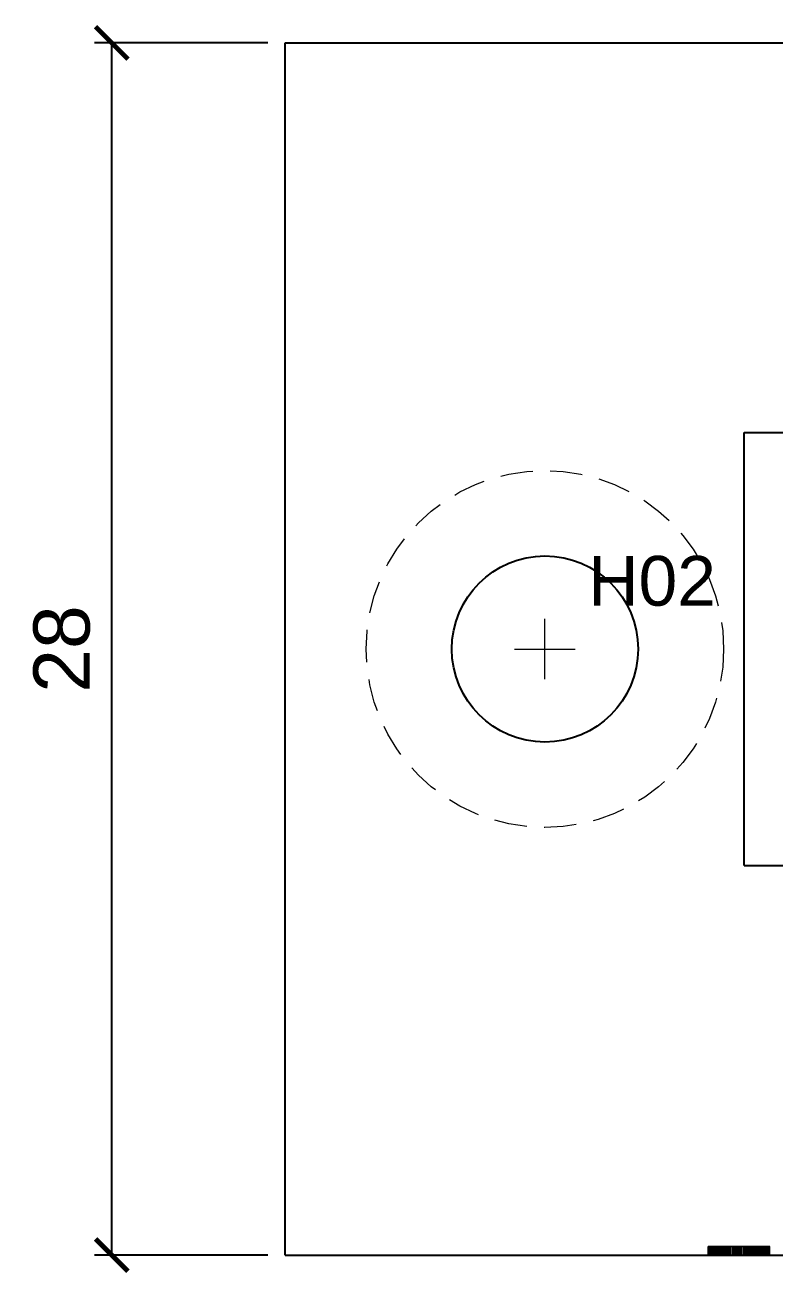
# Model space of a CAD drawing. Header units: millimetres. Extents: x 10 to 317, y 32 to 137.
# Drawn here: x 57 to 74.29, y 31.59 to 60.41 of the extents above; entities that cross this region are included whole.
import ezdxf

# ---------------------------------------------------------------- set-up
doc = ezdxf.new("R2010")
doc.units = ezdxf.units.MM
doc.linetypes.add('WP_HIDDEN', pattern=[2.3, 1.5, -0.8])
for name, color, linetype, lineweight in [('ANNOTATIONS', 7, 'CONTINUOUS', 18), ('DIMENSIONS', 7, 'CONTINUOUS', 18), ('HIDDEN', 7, 'WP_HIDDEN', 13), ('VISIBLE', 7, 'CONTINUOUS', 25)]:
    doc.layers.add(name, color=color, linetype=linetype, lineweight=lineweight)
doc.styles.add('CJK', font='Arial Unicode.ttf')
doc.styles.add('OpenSansCondensed-Light', font='OpenSansCondensed-Light.ttf')
doc.dimstyles.new('EZDXF', dxfattribs={"dimtxt": 0.25, "dimasz": 0.175, "dimexe": 0.375, "dimexo": 0.125, "dimgap": 0.1, "dimtad": 1, "dimlfac": 100, "dimzin": 12, "dimdsep": 46, "dimtxsty": 'OpenSansCondensed-Light', "dimblk": 'ARCHTICK', "dimcen": 2.5, "dimazin": 3, "dimtfac": 0.5, "dimtmove": 2, "dimatfit": 3})

# ---------------------------------------------------------------- blocks, each defined once
blk = doc.blocks.new('_ARCHTICK')
at = {"color": 0, "linetype": 'BYBLOCK', "const_width": 0.15}
blk.add_lwpolyline([(-0.5, -0.5), (0.5, 0.5)], dxfattribs=at)

msp = doc.modelspace()

# ---------------------------------------------------------------- linework, layer by layer
at = {"layer": 'ANNOTATIONS'}
for p, q in [((69, 45.3), (69, 46.7)), ((68.3, 46), (69.7, 46))]:
    msp.add_line(p, q, dxfattribs=at)
at = {"layer": 'HIDDEN', "ltscale": 0.5}
for p, q in [((72.76485, 32), (72.76485, 32.2)), ((72.76485, 32.2), (74.1889, 32.2)), ((72.76567, 32.2), (72.76485, 32.2)), ((72.76567, 32), (72.76567, 32.2)), ((72.77109, 32.2), (72.76567, 32.2)), ((72.77109, 32), (72.77109, 32.2)), ((72.7811, 32.2), (72.77109, 32.2)), ((72.7811, 32), (72.7811, 32.2)), ((72.79571, 32.2), (72.7811, 32.2)), ((72.79571, 32), (72.79571, 32.2)), ((72.81032, 32.2), (72.79571, 32.2)), ((72.81032, 32), (72.81032, 32.2)), ((72.82698, 32.2), (72.81032, 32.2)), ((72.81481, 32), (72.81481, 32.2)), ((72.81481, 32.2), (73.08669, 32.2)), ((72.81891, 32.2), (72.81481, 32.2)), ((72.81891, 32), (72.81891, 32.2)), ((72.82421, 32.2), (72.81891, 32.2)), ((72.82421, 32), (72.82421, 32.2)), ((72.83071, 32.2), (72.82421, 32.2)), ((72.82698, 32), (72.82698, 32.2)), ((72.84569, 32.2), (72.82698, 32.2)), ((72.83071, 32), (72.83071, 32.2)), ((72.83842, 32.2), (72.83071, 32.2)), ((72.83842, 32), (72.83842, 32.2)), ((72.84733, 32.2), (72.83842, 32.2)), ((72.84569, 32), (72.84569, 32.2)), ((72.86643, 32.2), (72.84569, 32.2)), ((72.84733, 32), (72.84733, 32.2)), ((72.85746, 32.2), (72.84733, 32.2)), ((72.85746, 32), (72.85746, 32.2)), ((72.86878, 32.2), (72.85746, 32.2)), ((72.86643, 32), (72.86643, 32.2)), ((72.88922, 32.2), (72.86643, 32.2)), ((72.86878, 32), (72.86878, 32.2)), ((72.88131, 32.2), (72.86878, 32.2)), ((72.88131, 32), (72.88131, 32.2)), ((72.89505, 32.2), (72.88131, 32.2)), ((72.88922, 32), (72.88922, 32.2)), ((72.91406, 32.2), (72.88922, 32.2)), ((72.89505, 32), (72.89505, 32.2)), ((72.90999, 32.2), (72.89505, 32.2)), ((72.90999, 32), (72.90999, 32.2)), ((72.92614, 32.2), (72.90999, 32.2)), ((72.91406, 32), (72.91406, 32.2)), ((72.94094, 32.2), (72.91406, 32.2)), ((72.92614, 32), (72.92614, 32.2)), ((72.9435, 32.2), (72.92614, 32.2)), ((72.94094, 32), (72.94094, 32.2)), ((72.96986, 32.2), (72.94094, 32.2)), ((72.96206, 32.2), (72.9435, 32.2)), ((72.9435, 32), (72.9435, 32.2)), ((72.98182, 32.2), (72.96206, 32.2)), ((72.96206, 32), (72.96206, 32.2)), ((72.96986, 32), (72.96986, 32.2)), ((73.00147, 32.2), (72.96986, 32.2)), ((73.00279, 32.2), (72.98182, 32.2)), ((72.98182, 32), (72.98182, 32.2)), ((73.00147, 32), (73.00147, 32.2)), ((73.0364, 32.2), (73.00147, 32.2)), ((73.02497, 32.2), (73.00279, 32.2)), ((73.00279, 32), (73.00279, 32.2)), ((73.04823, 32.2), (73.02497, 32.2)), ((73.02497, 32), (73.02497, 32.2)), ((73.0364, 32), (73.0364, 32.2)), ((73.07467, 32.2), (73.0364, 32.2)), ((73.07248, 32.2), (73.04823, 32.2)), ((73.04823, 32), (73.04823, 32.2)), ((73.0977, 32.2), (73.07248, 32.2)), ((73.07248, 32), (73.07248, 32.2)), ((73.07467, 32), (73.07467, 32.2)), ((73.11627, 32.2), (73.07467, 32.2)), ((73.08669, 32), (73.08669, 32.2)), ((73.08669, 32.2), (73.08883, 32.2)), ((73.08883, 32), (73.08883, 32.2)), ((73.08883, 32.2), (73.0945, 32.2)), ((73.0945, 32), (73.0945, 32.2)), ((73.0945, 32.2), (73.10371, 32.2)), ((73.12389, 32.2), (73.0977, 32.2)), ((73.0977, 32), (73.0977, 32.2)), ((73.10371, 32), (73.10371, 32.2)), ((73.10371, 32.2), (73.11645, 32.2)), ((73.11627, 32), (73.11627, 32.2)), ((73.16119, 32.2), (73.11627, 32.2)), ((73.11645, 32), (73.11645, 32.2)), ((73.11645, 32.2), (73.13273, 32.2)), ((73.15106, 32.2), (73.12389, 32.2)), ((73.12389, 32), (73.12389, 32.2)), ((74.1889, 32.2), (73.13225, 32.2)), ((73.13225, 32), (73.13225, 32.2)), ((73.13225, 32.2), (73.15576, 32.2)), ((73.13273, 32), (73.13273, 32.2)), ((73.13273, 32.2), (73.15255, 32.2)), ((73.17921, 32.2), (73.15106, 32.2)), ((73.15106, 32), (73.15106, 32.2)), ((73.15255, 32), (73.15255, 32.2)), ((73.15255, 32.2), (73.1759, 32.2)), ((73.15576, 32), (73.15576, 32.2)), ((73.15576, 32.2), (73.18222, 32.2)), ((73.16119, 32), (73.16119, 32.2)), ((73.20945, 32.2), (73.16119, 32.2)), ((73.1759, 32), (73.1759, 32.2)), ((73.1759, 32.2), (73.20279, 32.2)), ((73.20833, 32.2), (73.17921, 32.2)), ((73.17921, 32), (73.17921, 32.2)), ((73.18222, 32), (73.18222, 32.2)), ((73.18222, 32.2), (73.21161, 32.2)), ((73.20279, 32), (73.20279, 32.2)), ((73.20279, 32.2), (73.23264, 32.2)), ((73.23843, 32.2), (73.20833, 32.2)), ((73.20833, 32), (73.20833, 32.2)), ((73.20945, 32), (73.20945, 32.2)), ((73.31595, 32.2), (73.20945, 32.2)), ((73.21161, 32), (73.21161, 32.2)), ((73.21161, 32.2), (73.24394, 32.2)), ((73.23264, 32), (73.23264, 32.2)), ((73.23264, 32.2), (73.26488, 32.2)), ((73.2695, 32.2), (73.23843, 32.2)), ((73.23843, 32), (73.23843, 32.2)), ((73.24394, 32), (73.24394, 32.2)), ((73.24394, 32.2), (73.28839, 32.2)), ((73.26488, 32), (73.26488, 32.2)), ((73.26488, 32.2), (73.29951, 32.2)), ((73.30155, 32.2), (73.2695, 32.2)), ((73.2695, 32), (73.2695, 32.2)), ((73.28839, 32), (73.28839, 32.2)), ((73.28839, 32.2), (73.35416, 32.2)), ((73.29951, 32), (73.29951, 32.2)), ((73.29951, 32.2), (73.33652, 32.2)), ((73.33458, 32.2), (73.30155, 32.2)), ((73.30155, 32), (73.30155, 32.2)), ((73.4002, 32.2), (73.31595, 32.2)), ((73.36858, 32.2), (73.33458, 32.2)), ((73.33458, 32), (73.33458, 32.2)), ((73.33652, 32), (73.33652, 32.2)), ((73.33652, 32.2), (73.37593, 32.2)), ((73.35416, 32), (73.35416, 32.2)), ((73.35416, 32.2), (73.44123, 32.2)), ((73.40356, 32.2), (73.36858, 32.2)), ((73.36858, 32), (73.36858, 32.2)), ((73.37593, 32), (73.37593, 32.2)), ((73.37593, 32.2), (73.41772, 32.2)), ((73.4002, 32), (73.4002, 32.2)), ((73.47733, 32.2), (73.4002, 32.2)), ((73.43951, 32.2), (73.40356, 32.2)), ((73.40356, 32), (73.40356, 32.2)), ((73.41772, 32), (73.41772, 32.2)), ((73.41772, 32.2), (73.4619, 32.2)), ((73.47644, 32.2), (73.43951, 32.2)), ((73.43951, 32), (73.43951, 32.2)), ((73.44123, 32), (73.44123, 32.2)), ((73.44123, 32.2), (73.54962, 32.2)), ((73.4619, 32), (73.4619, 32.2)), ((73.4619, 32.2), (73.50847, 32.2)), ((73.51435, 32.2), (73.47644, 32.2)), ((73.47644, 32), (73.47644, 32.2)), ((73.47733, 32), (73.47733, 32.2)), ((73.54734, 32.2), (73.47733, 32.2)), ((73.50847, 32), (73.50847, 32.2)), ((73.50847, 32.2), (73.55259, 32.2)), ((73.5526, 32.2), (73.51435, 32.2)), ((73.51435, 32), (73.51435, 32.2)), ((73.54734, 32), (73.54734, 32.2)), ((73.61024, 32.2), (73.54734, 32.2)), ((73.54962, 32.2), (73.68202, 32.2)), ((73.55259, 32), (73.55259, 32.2)), ((73.55259, 32.2), (73.59458, 32.2)), ((73.58985, 32.2), (73.5526, 32.2)), ((73.5526, 32), (73.5526, 32.2)), ((73.62608, 32.2), (73.58985, 32.2)), ((73.58985, 32), (73.58985, 32.2)), ((73.59458, 32), (73.59458, 32.2)), ((73.59458, 32.2), (73.63443, 32.2)), ((73.61024, 32), (73.61024, 32.2)), ((73.66601, 32.2), (73.61024, 32.2)), ((73.66131, 32.2), (73.62608, 32.2)), ((73.62608, 32), (73.62608, 32.2)), ((73.63443, 32), (73.63443, 32.2)), ((73.63443, 32.2), (73.67214, 32.2)), ((73.69552, 32.2), (73.66131, 32.2)), ((73.66131, 32), (73.66131, 32.2)), ((73.66601, 32), (73.66601, 32.2)), ((73.71467, 32.2), (73.66601, 32.2)), ((73.67214, 32), (73.67214, 32.2)), ((73.67214, 32.2), (73.70773, 32.2)), ((73.68202, 32), (73.68202, 32.2)), ((73.68202, 32.2), (73.79412, 32.2)), ((73.72872, 32.2), (73.69552, 32.2)), ((73.69552, 32), (73.69552, 32.2)), ((73.70773, 32), (73.70773, 32.2)), ((73.70773, 32.2), (73.74117, 32.2)), ((73.71467, 32), (73.71467, 32.2)), ((73.75621, 32.2), (73.71467, 32.2)), ((73.76092, 32.2), (73.72872, 32.2)), ((73.72872, 32), (73.72872, 32.2)), ((73.74117, 32), (73.74117, 32.2)), ((73.74117, 32.2), (73.77248, 32.2)), ((73.75621, 32), (73.75621, 32.2)), ((73.79063, 32.2), (73.75621, 32.2)), ((73.7921, 32.2), (73.76092, 32.2)), ((73.76092, 32), (73.76092, 32.2)), ((73.77248, 32), (73.77248, 32.2)), ((73.77248, 32.2), (73.80165, 32.2)), ((73.79063, 32), (73.79063, 32.2)), ((73.81956, 32.2), (73.79063, 32.2)), ((73.82227, 32.2), (73.7921, 32.2)), ((73.7921, 32), (73.7921, 32.2)), ((73.79412, 32), (73.79412, 32.2)), ((73.79412, 32.2), (73.84256, 32.2)), ((73.80165, 32), (73.80165, 32.2)), ((73.80165, 32.2), (73.828, 32.2)), ((73.81956, 32), (73.81956, 32.2)), ((73.84464, 32.2), (73.81956, 32.2)), ((73.85144, 32.2), (73.82227, 32.2)), ((73.82227, 32), (73.82227, 32.2)), ((73.828, 32), (73.828, 32.2)), ((73.828, 32.2), (73.85084, 32.2)), ((73.84256, 32), (73.84256, 32.2)), ((73.84256, 32.2), (73.88593, 32.2)), ((73.84464, 32), (73.84464, 32.2)), ((73.86586, 32.2), (73.84464, 32.2)), ((73.85084, 32), (73.85084, 32.2)), ((73.85084, 32.2), (73.87016, 32.2)), ((73.87959, 32.2), (73.85144, 32.2)), ((73.85144, 32), (73.85144, 32.2)), ((73.86586, 32), (73.86586, 32.2)), ((73.88322, 32.2), (73.86586, 32.2)), ((73.87016, 32), (73.87016, 32.2)), ((73.87016, 32.2), (73.88597, 32.2)), ((73.90673, 32.2), (73.87959, 32.2)), ((73.87959, 32), (73.87959, 32.2)), ((73.88322, 32), (73.88322, 32.2)), ((73.89672, 32.2), (73.88322, 32.2)), ((73.88593, 32), (73.88593, 32.2)), ((73.88593, 32.2), (73.92422, 32.2)), ((73.88597, 32), (73.88597, 32.2)), ((73.88597, 32.2), (73.89827, 32.2)), ((73.89672, 32), (73.89672, 32.2)), ((73.90636, 32.2), (73.89672, 32.2)), ((73.89827, 32), (73.89827, 32.2)), ((73.89827, 32.2), (73.90705, 32.2)), ((73.90636, 32), (73.90636, 32.2)), ((73.91215, 32.2), (73.90636, 32.2)), ((73.93286, 32.2), (73.90673, 32.2)), ((73.90673, 32), (73.90673, 32.2)), ((73.90705, 32), (73.90705, 32.2)), ((73.90705, 32.2), (73.91232, 32.2)), ((73.91215, 32), (73.91215, 32.2)), ((73.91408, 32.2), (73.91215, 32.2)), ((73.91232, 32), (73.91232, 32.2)), ((73.91232, 32.2), (73.91408, 32.2)), ((73.91408, 32), (73.91408, 32.2)), ((73.92422, 32), (73.92422, 32.2)), ((73.92422, 32.2), (73.95743, 32.2)), ((73.95798, 32.2), (73.93286, 32.2)), ((73.93286, 32), (73.93286, 32.2)), ((73.95743, 32), (73.95743, 32.2)), ((73.95743, 32.2), (73.98702, 32.2)), ((73.98209, 32.2), (73.95798, 32.2)), ((73.95798, 32), (73.95798, 32.2)), ((74.00519, 32.2), (73.98209, 32.2)), ((73.98209, 32), (73.98209, 32.2)), ((73.98702, 32), (73.98702, 32.2)), ((73.98702, 32.2), (74.01443, 32.2)), ((74.02708, 32.2), (74.00519, 32.2)), ((74.00519, 32), (74.00519, 32.2)), ((74.01443, 32), (74.01443, 32.2)), ((74.01443, 32.2), (74.03965, 32.2)), ((74.04756, 32.2), (74.02708, 32.2)), ((74.02708, 32), (74.02708, 32.2)), ((74.03965, 32), (74.03965, 32.2)), ((74.03965, 32.2), (74.06269, 32.2)), ((74.06663, 32.2), (74.04756, 32.2)), ((74.04756, 32), (74.04756, 32.2)), ((74.06269, 32), (74.06269, 32.2)), ((74.06269, 32.2), (74.08355, 32.2)), ((74.08428, 32.2), (74.06663, 32.2)), ((74.06663, 32), (74.06663, 32.2)), ((74.08355, 32), (74.08355, 32.2)), ((74.08355, 32.2), (74.10223, 32.2)), ((74.10052, 32.2), (74.08428, 32.2)), ((74.08428, 32), (74.08428, 32.2)), ((74.11535, 32.2), (74.10052, 32.2)), ((74.10052, 32), (74.10052, 32.2)), ((74.10223, 32), (74.10223, 32.2)), ((74.10223, 32.2), (74.11873, 32.2)), ((74.12876, 32.2), (74.11535, 32.2)), ((74.11535, 32), (74.11535, 32.2)), ((74.11873, 32), (74.11873, 32.2)), ((74.11873, 32.2), (74.13305, 32.2)), ((74.14077, 32.2), (74.12876, 32.2)), ((74.12876, 32), (74.12876, 32.2)), ((74.13305, 32), (74.13305, 32.2)), ((74.13305, 32.2), (74.14545, 32.2)), ((74.15136, 32.2), (74.14077, 32.2)), ((74.14077, 32), (74.14077, 32.2)), ((74.14545, 32), (74.14545, 32.2)), ((74.14545, 32.2), (74.1562, 32.2)), ((74.16054, 32.2), (74.15136, 32.2)), ((74.15136, 32), (74.15136, 32.2)), ((74.1562, 32), (74.1562, 32.2)), ((74.1562, 32.2), (74.16529, 32.2)), ((74.1683, 32.2), (74.16054, 32.2)), ((74.16054, 32), (74.16054, 32.2)), ((74.16529, 32), (74.16529, 32.2)), ((74.16529, 32.2), (74.17273, 32.2)), ((74.17466, 32.2), (74.1683, 32.2)), ((74.1683, 32), (74.1683, 32.2)), ((74.17273, 32), (74.17273, 32.2)), ((74.17273, 32.2), (74.17852, 32.2)), ((74.1796, 32.2), (74.17466, 32.2)), ((74.17466, 32), (74.17466, 32.2)), ((74.17852, 32), (74.17852, 32.2)), ((74.17852, 32.2), (74.18265, 32.2)), ((74.18313, 32.2), (74.1796, 32.2)), ((74.1796, 32), (74.1796, 32.2)), ((74.18265, 32), (74.18265, 32.2)), ((74.18265, 32.2), (74.18513, 32.2)), ((74.18525, 32.2), (74.18313, 32.2)), ((74.18313, 32), (74.18313, 32.2)), ((74.18513, 32), (74.18513, 32.2)), ((74.18513, 32.2), (74.18596, 32.2)), ((74.18596, 32.2), (74.18525, 32.2)), ((74.18525, 32), (74.18525, 32.2)), ((74.18596, 32), (74.18596, 32.2)), ((74.1889, 32), (74.1889, 32.2)), ((72.76485, 32), (72.76567, 32)), ((74.1889, 32), (72.76485, 32)), ((72.76567, 32), (72.77109, 32)), ((72.77109, 32), (72.7811, 32)), ((72.7811, 32), (72.79571, 32)), ((72.79571, 32), (72.81032, 32)), ((72.81032, 32), (72.82698, 32)), ((72.81481, 32), (72.81891, 32)), ((73.08669, 32), (72.81481, 32)), ((72.81891, 32), (72.82421, 32)), ((72.82421, 32), (72.83071, 32)), ((72.82698, 32), (72.84569, 32)), ((72.83071, 32), (72.83842, 32)), ((72.83842, 32), (72.84733, 32)), ((72.84569, 32), (72.86643, 32)), ((72.84733, 32), (72.85746, 32)), ((72.85746, 32), (72.86878, 32)), ((72.86643, 32), (72.88922, 32)), ((72.86878, 32), (72.88131, 32)), ((72.88131, 32), (72.89505, 32)), ((72.88922, 32), (72.91406, 32)), ((72.89505, 32), (72.90999, 32)), ((72.90999, 32), (72.92614, 32)), ((72.91406, 32), (72.94094, 32)), ((72.92614, 32), (72.9435, 32)), ((72.94094, 32), (72.96986, 32)), ((72.9435, 32), (72.96206, 32)), ((72.96206, 32), (72.98182, 32)), ((72.96986, 32), (73.00147, 32)), ((72.98182, 32), (73.00279, 32)), ((73.00147, 32), (73.0364, 32)), ((73.00279, 32), (73.02497, 32)), ((73.02497, 32), (73.04823, 32)), ((73.0364, 32), (73.07467, 32)), ((73.04823, 32), (73.07248, 32)), ((73.07248, 32), (73.0977, 32)), ((73.07467, 32), (73.11627, 32)), ((73.08883, 32), (73.08669, 32)), ((73.0945, 32), (73.08883, 32)), ((73.10371, 32), (73.0945, 32)), ((73.0977, 32), (73.12389, 32)), ((73.11645, 32), (73.10371, 32)), ((73.11627, 32), (73.16119, 32)), ((73.13273, 32), (73.11645, 32)), ((73.12389, 32), (73.15106, 32)), ((73.13225, 32), (74.1889, 32)), ((73.15576, 32), (73.13225, 32)), ((73.15255, 32), (73.13273, 32)), ((73.15106, 32), (73.17921, 32)), ((73.1759, 32), (73.15255, 32)), ((73.18222, 32), (73.15576, 32)), ((73.16119, 32), (73.20945, 32)), ((73.20279, 32), (73.1759, 32)), ((73.17921, 32), (73.20833, 32)), ((73.21161, 32), (73.18222, 32)), ((73.23264, 32), (73.20279, 32)), ((73.20833, 32), (73.23843, 32)), ((73.20945, 32), (73.31595, 32)), ((73.24394, 32), (73.21161, 32)), ((73.26488, 32), (73.23264, 32)), ((73.23843, 32), (73.2695, 32)), ((73.28839, 32), (73.24394, 32)), ((73.29951, 32), (73.26488, 32)), ((73.2695, 32), (73.30155, 32)), ((73.35416, 32), (73.28839, 32)), ((73.33652, 32), (73.29951, 32)), ((73.30155, 32), (73.33458, 32)), ((73.31595, 32), (73.4002, 32)), ((73.33458, 32), (73.36858, 32)), ((73.37593, 32), (73.33652, 32)), ((73.44123, 32), (73.35416, 32)), ((73.36858, 32), (73.40356, 32)), ((73.41772, 32), (73.37593, 32)), ((73.4002, 32), (73.47733, 32)), ((73.40356, 32), (73.43951, 32)), ((73.4619, 32), (73.41772, 32)), ((73.43951, 32), (73.47644, 32)), ((73.54962, 32), (73.44123, 32)), ((73.50847, 32), (73.4619, 32)), ((73.47644, 32), (73.51435, 32)), ((73.47733, 32), (73.54734, 32)), ((73.55259, 32), (73.50847, 32)), ((73.51435, 32), (73.5526, 32)), ((73.54734, 32), (73.61024, 32)), ((73.68202, 32), (73.54962, 32)), ((73.59458, 32), (73.55259, 32)), ((73.5526, 32), (73.58985, 32)), ((73.58985, 32), (73.62608, 32)), ((73.63443, 32), (73.59458, 32)), ((73.61024, 32), (73.66601, 32)), ((73.62608, 32), (73.66131, 32)), ((73.67214, 32), (73.63443, 32)), ((73.66131, 32), (73.69552, 32)), ((73.66601, 32), (73.71467, 32)), ((73.70773, 32), (73.67214, 32)), ((73.79412, 32), (73.68202, 32)), ((73.69552, 32), (73.72872, 32)), ((73.74117, 32), (73.70773, 32)), ((73.71467, 32), (73.75621, 32)), ((73.72872, 32), (73.76092, 32)), ((73.77248, 32), (73.74117, 32)), ((73.75621, 32), (73.79063, 32)), ((73.76092, 32), (73.7921, 32)), ((73.80165, 32), (73.77248, 32)), ((73.79063, 32), (73.81956, 32)), ((73.7921, 32), (73.82227, 32)), ((73.84256, 32), (73.79412, 32)), ((73.828, 32), (73.80165, 32)), ((73.81956, 32), (73.84464, 32)), ((73.82227, 32), (73.85144, 32)), ((73.85084, 32), (73.828, 32)), ((73.88593, 32), (73.84256, 32)), ((73.84464, 32), (73.86586, 32)), ((73.87016, 32), (73.85084, 32)), ((73.85144, 32), (73.87959, 32)), ((73.86586, 32), (73.88322, 32)), ((73.88597, 32), (73.87016, 32)), ((73.87959, 32), (73.90673, 32)), ((73.88322, 32), (73.89672, 32)), ((73.92422, 32), (73.88593, 32)), ((73.89827, 32), (73.88597, 32)), ((73.89672, 32), (73.90636, 32)), ((73.90705, 32), (73.89827, 32)), ((73.90636, 32), (73.91215, 32)), ((73.90673, 32), (73.93286, 32)), ((73.91232, 32), (73.90705, 32)), ((73.91215, 32), (73.91408, 32)), ((73.91408, 32), (73.91232, 32)), ((73.95743, 32), (73.92422, 32)), ((73.93286, 32), (73.95798, 32)), ((73.98702, 32), (73.95743, 32)), ((73.95798, 32), (73.98209, 32)), ((73.98209, 32), (74.00519, 32)), ((74.01443, 32), (73.98702, 32)), ((74.00519, 32), (74.02708, 32)), ((74.03965, 32), (74.01443, 32)), ((74.02708, 32), (74.04756, 32)), ((74.06269, 32), (74.03965, 32)), ((74.04756, 32), (74.06663, 32)), ((74.08355, 32), (74.06269, 32)), ((74.06663, 32), (74.08428, 32)), ((74.10223, 32), (74.08355, 32)), ((74.08428, 32), (74.10052, 32)), ((74.10052, 32), (74.11535, 32)), ((74.11873, 32), (74.10223, 32)), ((74.11535, 32), (74.12876, 32)), ((74.13305, 32), (74.11873, 32)), ((74.12876, 32), (74.14077, 32)), ((74.14545, 32), (74.13305, 32)), ((74.14077, 32), (74.15136, 32)), ((74.1562, 32), (74.14545, 32)), ((74.15136, 32), (74.16054, 32)), ((74.16529, 32), (74.1562, 32)), ((74.16054, 32), (74.1683, 32)), ((74.17273, 32), (74.16529, 32)), ((74.1683, 32), (74.17466, 32)), ((74.17852, 32), (74.17273, 32)), ((74.17466, 32), (74.1796, 32)), ((74.18265, 32), (74.17852, 32)), ((74.1796, 32), (74.18313, 32)), ((74.18513, 32), (74.18265, 32)), ((74.18313, 32), (74.18525, 32)), ((74.18596, 32), (74.18513, 32)), ((74.18525, 32), (74.18596, 32))]:
    msp.add_line(p, q, dxfattribs=at)
msp.add_circle((69, 46), 4.125, dxfattribs=at)
at = {"layer": 'VISIBLE'}
for p, q in [((63, 32), (63, 60)), ((63, 60), (98, 60)), ((73.6, 41), (73.6, 51)), ((73.6, 51), (75.6, 51)), ((73.6, 41), (75.6, 41)), ((63, 32), (98, 32))]:
    msp.add_line(p, q, dxfattribs=at)
msp.add_circle((69, 46), 2.15, dxfattribs=at)

# ---------------------------------------------------------------- texts
at = {"layer": 'ANNOTATIONS', "style": 'CJK'}
msp.add_text('H02', height=1.15, dxfattribs=at).set_placement((70, 47))

# ---------------------------------------------------------------- dimensions: what is measured, and where the dimension line sits
at = {"layer": 'DIMENSIONS'}
msp.add_linear_dim(base=(59, 32), p1=(63, 32), p2=(63, 60), angle=90, dimstyle='EZDXF', override={"dimtxt": 1.3, "dimasz": 0.75, "dimexe": 0.4, "dimexo": 0.4, "dimgap": 0.5, "dimdec": 4, "dimlfac": 1, "dimzin": 8, "dimtxsty": 'CJK', "dimclrd": 7, "dimclre": 7, "dimclrt": 7}, dxfattribs=at).render()

doc.saveas('drawing.dxf')
